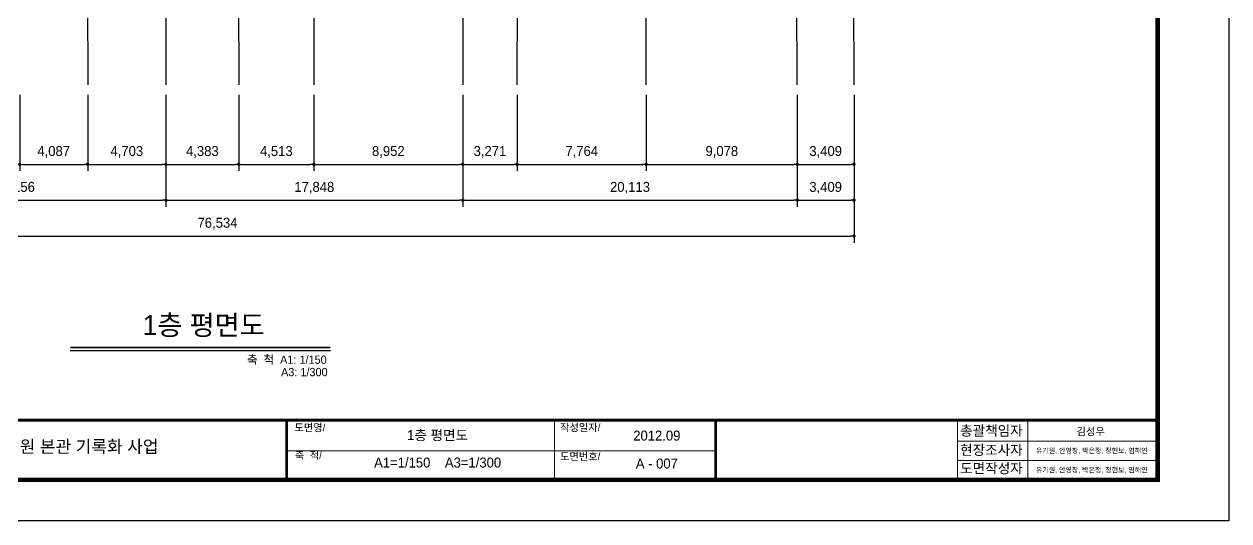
# Model space of a CAD drawing. Header units: millimetres. Extents: x 580267 to 706267, y 28800 to 115200.
# Drawn here: x 633833 to 706267, y 28800 to 58665 of the extents above; entities that cross this region are included whole.
import ezdxf

# ---------------------------------------------------------------- set-up
doc = ezdxf.new("R2010")
doc.units = ezdxf.units.MM
doc.header["$LTSCALE"] = 5
for name, color, linetype in [('text', 7, 'Continuous'), ('중심선', 1, 'Continuous'), ('치수', 7, 'Continuous')]:
    doc.layers.add(name, color=color, linetype=linetype)
doc.layers.add('타이틀 블록', color=4, linetype='Continuous', lineweight=9)
doc.styles.get("Standard").update_dxf_attribs({"font": 'Gulim.ttf'})
doc.dimstyles.new('ISO-25', dxfattribs={"dimscale": 400, "dimtxt": 1.5, "dimasz": 0.5, "dimexe": 1, "dimexo": 1.5, "dimgap": 1, "dimtad": 1, "dimdec": 0, "dimlunit": 6, "dimtxsty": 'Standard', "dimblk": 'DOT', "dimcen": 0, "dimclrd": 256, "dimclre": 256, "dimclrt": 7, "dimadec": 0, "dimazin": 0, "dimtfac": 1, "dimtdec": 0, "dimtix": 1, "dimtmove": 0, "dimatfit": 3, "dimfxl": 1.25, "dimlwd": -1, "dimlwe": -1, "dimarcsym": 0})

# ---------------------------------------------------------------- blocks, each defined once
blk = doc.blocks.new('_Dot')
at = {"color": 0, "linetype": 'ByBlock', "lineweight": -2}
blk.add_line((-0.5, 0), (-1, 0), dxfattribs=at)
at = {"color": 0, "linetype": 'ByBlock', "const_width": 0.5}
blk.add_lwpolyline([(-0.25, 0, 1), (0.25, 0, 1)], format="xyb", close=True, dxfattribs=at)
blk = doc.blocks.new('*D26')
at = {"layer": 'Defpoints', "color": 0}
for p in [(680319, 55015), (683728, 55015), (683728, 50235)]:
    blk.add_point(p, dxfattribs=at)
at = {"layer": '치수'}
for p, q in [((680319, 54415), (680319, 49835)), ((683728, 54415), (683728, 49835)), ((680519, 50235), (683528, 50235))]:
    blk.add_line(p, q, dxfattribs=at)
at = {"layer": '치수', "xscale": 200, "yscale": 200, "zscale": 200, "rotation": 180}
blk.add_blockref('_Dot', (680319, 50235), dxfattribs=at)
at = {"layer": '치수', "xscale": 200, "yscale": 200, "zscale": 200}
blk.add_blockref('_Dot', (683728, 50235), dxfattribs=at)
at = {"layer": '치수', "color": 7, "insert": (682023, 50980), "char_height": 600, "attachment_point": 5}
blk.add_mtext('3,409', dxfattribs=at)
blk = doc.blocks.new('*D27')
at = {"layer": 'Defpoints', "color": 0}
for p in [(671241, 55015), (680319, 55015), (680319, 50235)]:
    blk.add_point(p, dxfattribs=at)
at = {"layer": '치수'}
for p, q in [((671241, 54415), (671241, 49835)), ((680319, 54415), (680319, 49835)), ((671441, 50235), (680119, 50235))]:
    blk.add_line(p, q, dxfattribs=at)
at = {"layer": '치수', "xscale": 200, "yscale": 200, "zscale": 200, "rotation": 180}
blk.add_blockref('_Dot', (671241, 50235), dxfattribs=at)
at = {"layer": '치수', "xscale": 200, "yscale": 200, "zscale": 200}
blk.add_blockref('_Dot', (680319, 50235), dxfattribs=at)
at = {"layer": '치수', "color": 7, "insert": (675780, 50979), "char_height": 600, "attachment_point": 5}
blk.add_mtext('9,078', dxfattribs=at)
blk = doc.blocks.new('*D28')
at = {"layer": 'Defpoints', "color": 0}
for p in [(663477, 55015), (671241, 55015), (671241, 50235)]:
    blk.add_point(p, dxfattribs=at)
at = {"layer": '치수'}
for p, q in [((663477, 54415), (663477, 49835)), ((671241, 54415), (671241, 49835)), ((663677, 50235), (671041, 50235))]:
    blk.add_line(p, q, dxfattribs=at)
at = {"layer": '치수', "xscale": 200, "yscale": 200, "zscale": 200, "rotation": 180}
blk.add_blockref('_Dot', (663477, 50235), dxfattribs=at)
at = {"layer": '치수', "xscale": 200, "yscale": 200, "zscale": 200}
blk.add_blockref('_Dot', (671241, 50235), dxfattribs=at)
at = {"layer": '치수', "color": 7, "insert": (667359, 50980), "char_height": 600, "attachment_point": 5}
blk.add_mtext('7,764', dxfattribs=at)
blk = doc.blocks.new('*D29')
at = {"layer": 'Defpoints', "color": 0}
for p in [(660206, 55015), (663477, 55015), (663477, 50235)]:
    blk.add_point(p, dxfattribs=at)
at = {"layer": '치수'}
for p, q in [((660206, 54415), (660206, 49835)), ((663477, 54415), (663477, 49835)), ((660406, 50235), (663277, 50235))]:
    blk.add_line(p, q, dxfattribs=at)
at = {"layer": '치수', "xscale": 200, "yscale": 200, "zscale": 200, "rotation": 180}
blk.add_blockref('_Dot', (660206, 50235), dxfattribs=at)
at = {"layer": '치수', "xscale": 200, "yscale": 200, "zscale": 200}
blk.add_blockref('_Dot', (663477, 50235), dxfattribs=at)
at = {"layer": '치수', "color": 7, "insert": (661841, 50980), "char_height": 600, "attachment_point": 5}
blk.add_mtext('3,271', dxfattribs=at)
blk = doc.blocks.new('*D30')
at = {"layer": 'Defpoints', "color": 0}
for p in [(651254, 55015), (660206, 55015), (660206, 50235)]:
    blk.add_point(p, dxfattribs=at)
at = {"layer": '치수'}
for p, q in [((651254, 54415), (651254, 49835)), ((660206, 54415), (660206, 49835)), ((651454, 50235), (660006, 50235))]:
    blk.add_line(p, q, dxfattribs=at)
at = {"layer": '치수', "xscale": 200, "yscale": 200, "zscale": 200, "rotation": 180}
blk.add_blockref('_Dot', (651254, 50235), dxfattribs=at)
at = {"layer": '치수', "xscale": 200, "yscale": 200, "zscale": 200}
blk.add_blockref('_Dot', (660206, 50235), dxfattribs=at)
at = {"layer": '치수', "color": 7, "insert": (655730, 50979), "char_height": 600, "attachment_point": 5}
blk.add_mtext('8,952', dxfattribs=at)
blk = doc.blocks.new('*D31')
at = {"layer": 'Defpoints', "color": 0}
for p in [(646741, 55015), (651254, 55015), (651254, 50235)]:
    blk.add_point(p, dxfattribs=at)
at = {"layer": '치수'}
for p, q in [((646741, 54415), (646741, 49835)), ((651254, 54415), (651254, 49835)), ((646941, 50235), (651054, 50235))]:
    blk.add_line(p, q, dxfattribs=at)
at = {"layer": '치수', "xscale": 200, "yscale": 200, "zscale": 200, "rotation": 180}
blk.add_blockref('_Dot', (646741, 50235), dxfattribs=at)
at = {"layer": '치수', "xscale": 200, "yscale": 200, "zscale": 200}
blk.add_blockref('_Dot', (651254, 50235), dxfattribs=at)
at = {"layer": '치수', "color": 7, "insert": (648998, 50980), "char_height": 600, "attachment_point": 5}
blk.add_mtext('4,513', dxfattribs=at)
blk = doc.blocks.new('*D32')
at = {"layer": 'Defpoints', "color": 0}
for p in [(642358, 55015), (646741, 55015), (646741, 50235)]:
    blk.add_point(p, dxfattribs=at)
at = {"layer": '치수'}
for p, q in [((642358, 54415), (642358, 49835)), ((646741, 54415), (646741, 49835)), ((642558, 50235), (646541, 50235))]:
    blk.add_line(p, q, dxfattribs=at)
at = {"layer": '치수', "xscale": 200, "yscale": 200, "zscale": 200, "rotation": 180}
blk.add_blockref('_Dot', (642358, 50235), dxfattribs=at)
at = {"layer": '치수', "xscale": 200, "yscale": 200, "zscale": 200}
blk.add_blockref('_Dot', (646741, 50235), dxfattribs=at)
at = {"layer": '치수', "color": 7, "insert": (644550, 50980), "char_height": 600, "attachment_point": 5}
blk.add_mtext('4,383', dxfattribs=at)
blk = doc.blocks.new('*D33')
at = {"layer": 'Defpoints', "color": 0}
for p in [(637655, 55015), (642358, 55015), (642358, 50235)]:
    blk.add_point(p, dxfattribs=at)
at = {"layer": '치수'}
for p, q in [((637655, 54415), (637655, 49835)), ((642358, 54415), (642358, 49835)), ((637855, 50235), (642158, 50235))]:
    blk.add_line(p, q, dxfattribs=at)
at = {"layer": '치수', "xscale": 200, "yscale": 200, "zscale": 200, "rotation": 180}
blk.add_blockref('_Dot', (637655, 50235), dxfattribs=at)
at = {"layer": '치수', "xscale": 200, "yscale": 200, "zscale": 200}
blk.add_blockref('_Dot', (642358, 50235), dxfattribs=at)
at = {"layer": '치수', "color": 7, "insert": (640007, 50980), "char_height": 600, "attachment_point": 5}
blk.add_mtext('4,703', dxfattribs=at)
blk = doc.blocks.new('*D34')
at = {"layer": 'Defpoints', "color": 0}
for p in [(633568, 55015), (637655, 55015), (637655, 50235)]:
    blk.add_point(p, dxfattribs=at)
at = {"layer": '치수'}
for p, q in [((633568, 54415), (633568, 49835)), ((637655, 54415), (637655, 49835)), ((633768, 50235), (637455, 50235))]:
    blk.add_line(p, q, dxfattribs=at)
at = {"layer": '치수', "xscale": 200, "yscale": 200, "zscale": 200, "rotation": 180}
blk.add_blockref('_Dot', (633568, 50235), dxfattribs=at)
at = {"layer": '치수', "xscale": 200, "yscale": 200, "zscale": 200}
blk.add_blockref('_Dot', (637655, 50235), dxfattribs=at)
at = {"layer": '치수', "color": 7, "insert": (635612, 50980), "char_height": 600, "attachment_point": 5}
blk.add_mtext('4,087', dxfattribs=at)
blk = doc.blocks.new('*D48')
at = {"layer": 'Defpoints', "color": 0}
for p in [(624202, 55015), (642358, 55015), (642358, 48078)]:
    blk.add_point(p, dxfattribs=at)
at = {"layer": '치수'}
for p, q in [((624202, 54415), (624202, 47678)), ((642358, 54415), (642358, 47678)), ((624402, 48078), (642158, 48078))]:
    blk.add_line(p, q, dxfattribs=at)
at = {"layer": '치수', "xscale": 200, "yscale": 200, "zscale": 200, "rotation": 180}
blk.add_blockref('_Dot', (624202, 48078), dxfattribs=at)
at = {"layer": '치수', "xscale": 200, "yscale": 200, "zscale": 200}
blk.add_blockref('_Dot', (642358, 48078), dxfattribs=at)
at = {"layer": '치수', "color": 7, "insert": (633280, 48823), "char_height": 600, "attachment_point": 5}
blk.add_mtext('18,156', dxfattribs=at)
blk = doc.blocks.new('*D49')
at = {"layer": 'Defpoints', "color": 0}
for p in [(642358, 55015), (660206, 55015), (660206, 48078)]:
    blk.add_point(p, dxfattribs=at)
at = {"layer": '치수'}
for p, q in [((642358, 54415), (642358, 47678)), ((660206, 54415), (660206, 47678)), ((642558, 48078), (660006, 48078))]:
    blk.add_line(p, q, dxfattribs=at)
at = {"layer": '치수', "xscale": 200, "yscale": 200, "zscale": 200, "rotation": 180}
blk.add_blockref('_Dot', (642358, 48078), dxfattribs=at)
at = {"layer": '치수', "xscale": 200, "yscale": 200, "zscale": 200}
blk.add_blockref('_Dot', (660206, 48078), dxfattribs=at)
at = {"layer": '치수', "color": 7, "insert": (651282, 48823), "char_height": 600, "attachment_point": 5}
blk.add_mtext('17,848', dxfattribs=at)
blk = doc.blocks.new('*D50')
at = {"layer": 'Defpoints', "color": 0}
for p in [(660206, 55015), (680319, 55015), (680319, 48078)]:
    blk.add_point(p, dxfattribs=at)
at = {"layer": '치수'}
for p, q in [((660206, 54415), (660206, 47678)), ((680319, 54415), (680319, 47678)), ((660406, 48078), (680119, 48078))]:
    blk.add_line(p, q, dxfattribs=at)
at = {"layer": '치수', "xscale": 200, "yscale": 200, "zscale": 200, "rotation": 180}
blk.add_blockref('_Dot', (660206, 48078), dxfattribs=at)
at = {"layer": '치수', "xscale": 200, "yscale": 200, "zscale": 200}
blk.add_blockref('_Dot', (680319, 48078), dxfattribs=at)
at = {"layer": '치수', "color": 7, "insert": (670262, 48823), "char_height": 600, "attachment_point": 5}
blk.add_mtext('20,113', dxfattribs=at)
blk = doc.blocks.new('*D51')
at = {"layer": 'Defpoints', "color": 0}
for p in [(680319, 55015), (683728, 55015), (683728, 48078)]:
    blk.add_point(p, dxfattribs=at)
at = {"layer": '치수'}
for p, q in [((680319, 54415), (680319, 47678)), ((683728, 54415), (683728, 47678)), ((680519, 48078), (683528, 48078))]:
    blk.add_line(p, q, dxfattribs=at)
at = {"layer": '치수', "xscale": 200, "yscale": 200, "zscale": 200, "rotation": 180}
blk.add_blockref('_Dot', (680319, 48078), dxfattribs=at)
at = {"layer": '치수', "xscale": 200, "yscale": 200, "zscale": 200}
blk.add_blockref('_Dot', (683728, 48078), dxfattribs=at)
at = {"layer": '치수', "color": 7, "insert": (682023, 48823), "char_height": 600, "attachment_point": 5}
blk.add_mtext('3,409', dxfattribs=at)
blk = doc.blocks.new('*D52')
at = {"layer": 'Defpoints', "color": 0}
for p in [(607194, 55015), (683728, 55015), (683728, 45922)]:
    blk.add_point(p, dxfattribs=at)
at = {"layer": '치수'}
for p, q in [((607194, 54415), (607194, 45522)), ((683728, 54415), (683728, 45522)), ((607394, 45922), (683528, 45922))]:
    blk.add_line(p, q, dxfattribs=at)
at = {"layer": '치수', "xscale": 200, "yscale": 200, "zscale": 200, "rotation": 180}
blk.add_blockref('_Dot', (607194, 45922), dxfattribs=at)
at = {"layer": '치수', "xscale": 200, "yscale": 200, "zscale": 200}
blk.add_blockref('_Dot', (683728, 45922), dxfattribs=at)
at = {"layer": '치수', "color": 7, "insert": (645461, 46667), "char_height": 600, "attachment_point": 5}
blk.add_mtext('76,534', dxfattribs=at)

msp = doc.modelspace()

# ---------------------------------------------------------------- linework, layer by layer
at = {"layer": 'Defpoints'}
msp.add_lwpolyline([(580267.4, 115200), (706267.4, 115200), (706267.4, 28800), (580267.4, 28800)], close=True, dxfattribs=at)
at = {"layer": 'text', "lineweight": 30, "const_width": 112.5}
msp.add_lwpolyline([(636610.7, 39221.1), (652253.2, 39221.1)], dxfattribs=at)
at = {"layer": 'text', "lineweight": 30}
msp.add_lwpolyline([(636610.7, 39052.4), (652253.2, 39052.4)], dxfattribs=at)
at = {"layer": '중심선'}
for p, q in [((680319, 55015.5), (680101.4, 90383)), ((683727.7, 55015.5), (683690.6, 90383)), ((646716.6, 65926.2), (646741, 55015.5)), ((651229.6, 65937.5), (651254, 55015.5)), ((663476.8, 55015.5), (663499.1, 65934.1)), ((637631.1, 65903.5), (637655.5, 55015.5)), ((642333.6, 65915.2), (642358, 55015.5)), ((660223.1, 63395.6), (660206, 55015.5)), ((671240.8, 55015.5), (671240.8, 60993.9))]:
    msp.add_line(p, q, dxfattribs=at)
at = {"layer": '타이틀 블록'}
for p, q in [((701985.5, 34907.1), (585036.7, 34907.1)), ((665715.5, 31270.8), (665715.5, 34761.7)), ((689957.9, 31270.8), (689957.9, 34761.7)), ((694176.1, 31270.8), (694176.1, 34761.7)), ((701985.5, 33598), (689957.9, 33598)), ((675412.4, 33016.2), (649618.5, 33016.2)), ((701985.5, 32434.4), (689957.9, 32434.4))]:
    msp.add_line(p, q, dxfattribs=at)
at = {"layer": '타이틀 블록', "const_width": 270}
msp.add_lwpolyline([(585036.7, 109067.9), (701985.5, 109067.9), (701985.5, 31270.8), (585036.7, 31270.8)], close=True, dxfattribs=at)
at = {"layer": '타이틀 블록', "const_width": 145.5}
for points in [[(701985.5, 34834.4), (585036.7, 34834.4)], [(649618.5, 34761.7), (649618.5, 31270.8)], [(675412.4, 34761.7), (675412.4, 31270.8)]]:
    msp.add_lwpolyline(points, dxfattribs=at)

# ---------------------------------------------------------------- texts
at = {"layer": 'text', "lineweight": 30, "attachment_point": 5}
for s, insert, char_height, width in [('{\\fGulim|b0|i0|c129|p2;1층 평면도}', (644631.7, 40509.4), 1200, 17364.169), ('축  척  A1: 1/150', (649634.5, 38465.1), 500, 17364.169), (' A3: 1/300', (650589.4, 37743.6), 500, 17364.169), ('{\\fGulim|b0|i0|c129|p50;\\H0.6x;도면명/}', (651015.1, 34382.3), 750, 17364.169), ('1층 평면도', (658694.9, 33924.3), 600, 17364.169), ('{\\fGulim|b0|i0|c129|p50;\\H0.6x;작성일자/}', (667268.2, 34392.2), 750, 17364.169), ('2012.09', (671874, 33924.3), 600, 17364.169), ('{\\fGulim|b0|i0|c129|p50;총괄책임자}', (691991.6, 34194.7), 600, 17364.169), ('구 용산철도병원 본관 기록화 사업', (634778.7, 33226.9), 750, 25106.488), ('{\\fGulim|b0|i0|c129|p50;현장조사자}', (691991.6, 33031), 600, 17364.169), ('{\\fGulim|b0|i0|c129|p50;\\H0.6x;축  척/}', (650927.6, 32725.9), 750, 17364.169), ('A1=1/150    A3=1/300', (658694.9, 32304.7), 600, 17364.169), ('{\\fGulim|b0|i0|c129|p50;\\H0.6x;도면번호/}', (667268.2, 32657.4), 750, 17364.169), ('A - 007', (671874, 32245.3), 600, 17364.169), ('{\\fGulim|b0|i0|c129|p50;도면작성자}', (691991.6, 31930.9), 600, 17364.169)]:
    msp.add_mtext(s, dxfattribs=dict(at, insert=insert, char_height=char_height, width=width))
at = {"layer": 'text', "width": 347283.384, "attachment_point": 5}
for s, insert, char_height in [('김성우', (697957.3, 34145.9), 450), ('유기원, 안영창, 박은정, 정현보, 염해연', (698020.3, 32997.1), 300), ('유기원, 안영창, 박은정, 정현보, 염해연', (698020.3, 31833.5), 300)]:
    msp.add_mtext(s, dxfattribs=dict(at, insert=insert, char_height=char_height))

# ---------------------------------------------------------------- dimensions: what is measured, and where the dimension line sits
at = {"layer": '치수'}
for base, p1, p2, picture, middle in [((683727.7, 45921.9), (607194, 55015.5), (683727.7, 55015.1), '*D52', (645460.8, 46667)), ((642358, 48078.3), (624201.8, 55015.5), (642358, 55015.3), '*D48', (633279.9, 48823.5)), ((637655.5, 50234.7), (633568.5, 55015.5), (637655.5, 55015.5), '*D34', (635612, 50979.9)), ((642358.0343, 50234.7298), (637655.4939, 55015.4599), (642358.0343, 55015.4599), '*D33', (640006.7641, 50979.8696)), ((646741, 50234.7), (642358, 55015.5), (646741, 55015.5), '*D32', (644549.5, 50979.9)), ((660206, 48078.3), (642358, 55015.5), (660206, 55015.3), '*D49', (651282, 48823.5)), ((651254, 50234.7), (646741, 55015.5), (651254, 55015.5), '*D31', (648997.5, 50979.9)), ((660206, 50234.7), (651254, 55015.5), (660206, 55015.5), '*D30', (655730, 50979.5)), ((663476.8, 50234.7), (660206, 55015.5), (663476.8, 55015.5), '*D29', (661841.4, 50979.9)), ((680319, 48078.3), (660206, 55015.5), (680319, 55015.2), '*D50', (670262.5, 48823.5)), ((671240.8, 50234.7), (663476.8, 55015.5), (671240.8, 55015.5), '*D28', (667358.8, 50979.9)), ((680319, 50234.7), (671240.8, 55015.5), (680319, 55015.5), '*D27', (675779.9, 50979.5)), ((683727.7, 50234.7), (680319, 55015.5), (683727.7, 55015.5), '*D26', (682023.3, 50979.9)), ((683727.7, 48078.3), (680319, 55015.5), (683727.7, 55015.4), '*D51', (682023.3, 48823.5))]:
    dim = msp.add_linear_dim(base=base, p1=p1, p2=p2, dimstyle='ISO-25', dxfattribs=at)
    dim.commit()
    dim.dimension.update_dxf_attribs({"geometry": picture, "text_midpoint": middle})

doc.saveas('drawing.dxf')
